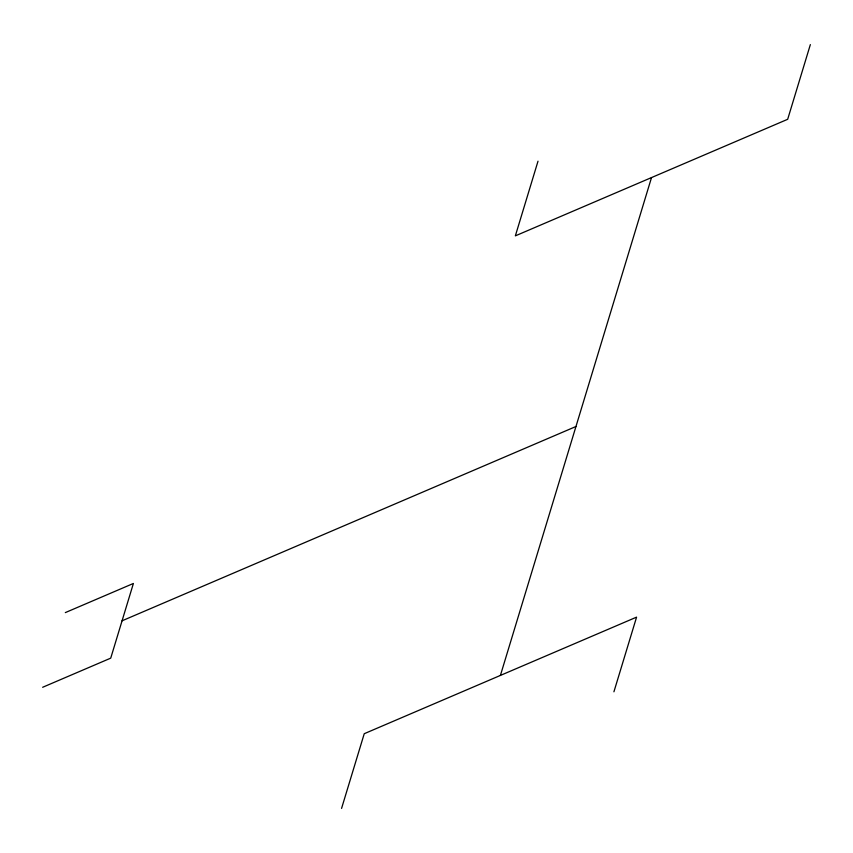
<?xml version="1.0" encoding="UTF-8"?>
<svg xmlns="http://www.w3.org/2000/svg" width="853" height="853" viewBox="0 0 853 853"><rect width="100%" height="100%" fill="white"/><g stroke="black" fill="none" stroke-linecap="round" stroke-linejoin="round"><path stroke-width="1.28" d="M341.573 808.388L364.242 733.708L636.583 617.135L613.915 691.804M538.008 161.196L515.351 235.865L787.682 119.292L810.35 44.612M500.412 675.416L651.511 177.584M65.318 612.603L133.399 583.463L110.73 658.143L42.65 687.283M122.064 620.803L575.967 426.5"/></g></svg>
